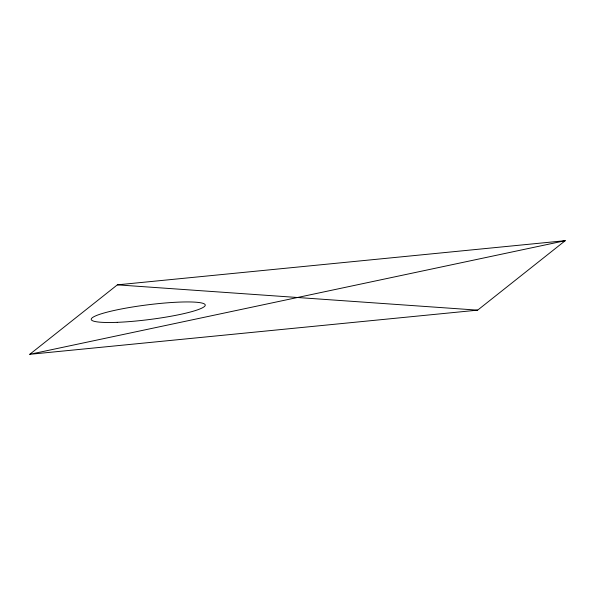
<?xml version="1.0" encoding="UTF-8"?>
<svg xmlns="http://www.w3.org/2000/svg" width="595" height="595" viewBox="0 0 595 595"><rect width="100%" height="100%" fill="white"/><g stroke="black" fill="none" stroke-linecap="round" stroke-linejoin="round"><path stroke-width="0.89" d="M29.75 354.322L117.364 284.849L565.25 240.678L477.636 310.151L29.75 354.322L565.25 240.678M117.364 284.849L477.636 310.151M117.23 322.334A57.492 7.408 -7.2 0 0 205.178 305.525A57.492 7.408 -7.2 0 0 122.206 308.812A57.492 7.408 -7.2 0 0 117.23 322.334"/></g></svg>
